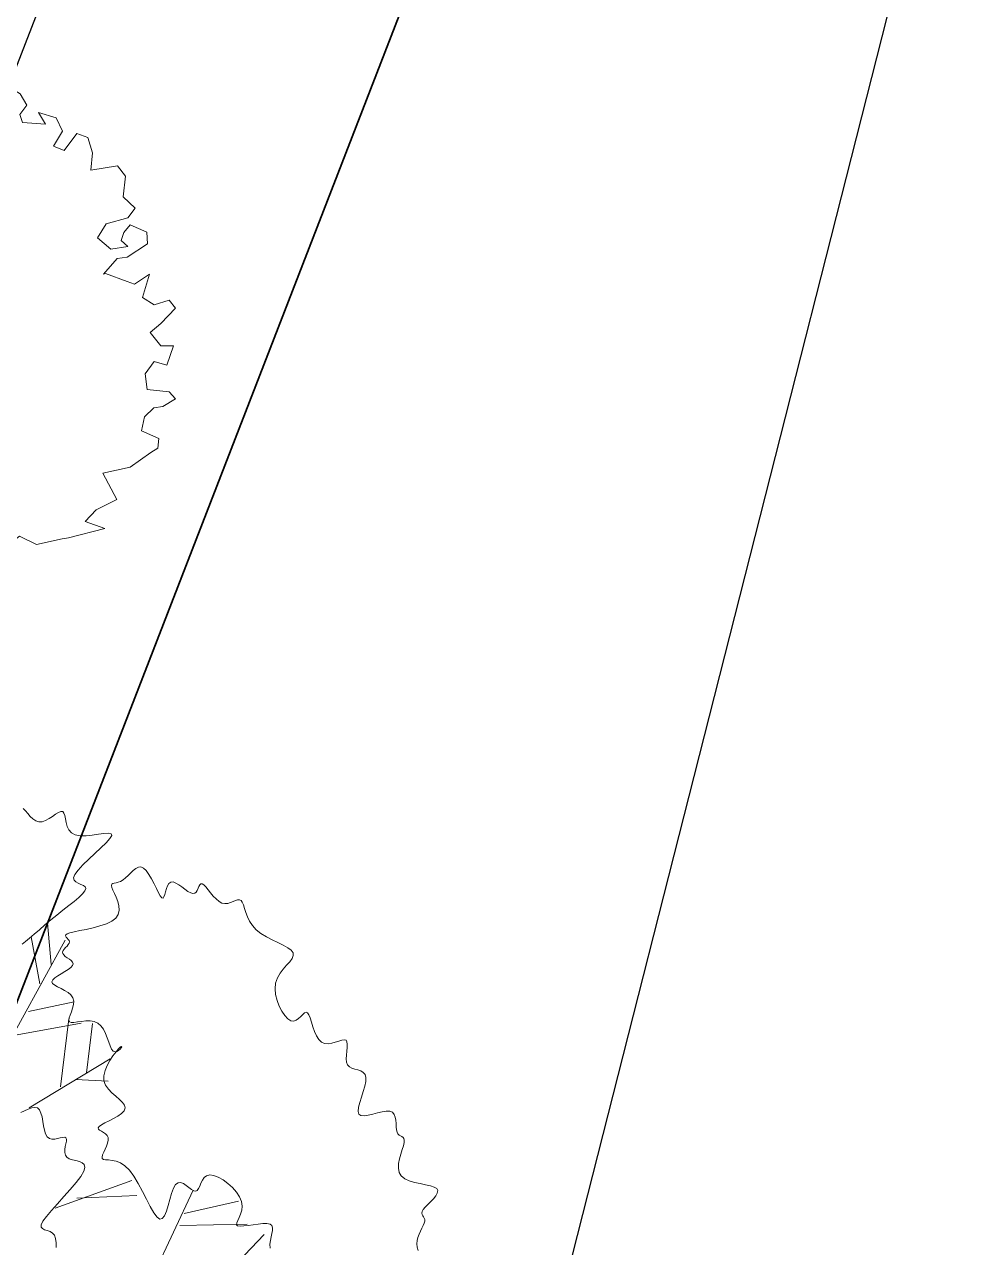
# Model space of a CAD drawing. Extents: x 2080 to 102394, y 2071 to 93424.
# Drawn here: x 83767.3 to 83970.6, y 81726.4 to 81986.3 of the extents above; entities that cross this region are included whole.
import ezdxf

# ---------------------------------------------------------------- set-up
doc = ezdxf.new("R2010")
doc.units = 0
doc.header["$LTSCALE"] = 20
doc.header["$MEASUREMENT"] = 0
for name, color, linetype, lineweight in [('casuanut tree', 100, 'Continuous', 5), ('division', 13, 'Continuous', 18), ('Mango tree', 96, 'Continuous', 5), ('sappotta', 114, 'Continuous', 5)]:
    doc.layers.add(name, color=color, linetype=linetype, lineweight=lineweight)
doc.layers.add('patta duplicate', color=230, linetype='Continuous', plot=False)

# ---------------------------------------------------------------- blocks, each defined once
blk = doc.blocks.new('NEEM')
at = {"layer": 'sappotta', "linetype": 'Continuous'}
for p, q in [((-0.1911, 1.0989), (-0.2131, 1.0923)), ((-0.177, 1.0484), (-0.1911, 1.0989)), ((0.0031, 1.1323), (-0.083, 1.1274)), ((-0.083, 1.1274), (-0.0227, 1.0834)), ((0.0298, 1.0769), (0.0031, 1.1323)), ((0.1622, 1.1437), (0.1418, 1.1119)), ((0.1418, 1.1119), (0.2162, 1.072)), ((0.2828, 1.1298), (0.1622, 1.1437)), ((0.2671, 1.1233), (0.2828, 1.1298)), ((0.3509, 1.0158), (0.2671, 1.1233)), ((-0.2131, 1.0923), (-0.2421, 1.0068)), ((-0.0431, 1.0394), (-0.177, 1.0484)), ((-0.0227, 1.0834), (-0.0431, 1.0394)), ((0.1144, 1.0427), (0.0298, 1.0769)), ((0.2162, 1.072), (0.1144, 1.0427)), ((0.4207, 1.063), (0.3509, 1.0158)), ((0.4731, 1.0296), (0.4207, 1.063)), ((-0.3588, 1.0435), (-0.3956, 1.0158)), ((-0.3956, 1.0158), (-0.3455, 1.0109)), ((-0.3455, 1.0109), (-0.34, 1.0386)), ((-0.2421, 1.0068), (-0.2303, 0.9351)), ((0.5006, 0.9816), (0.4731, 1.0296)), ((-0.517, 0.9628), (-0.6142, 0.9009)), ((-0.5209, 0.9449), (-0.5209, 0.9449)), ((-0.4489, 0.9131), (-0.5209, 0.9449)), ((0.4716, 0.9417), (0.5006, 0.9816)), ((0.4825, 0.9083), (0.4716, 0.9417)), ((0.5515, 0.9498), (0.5813, 0.9001)), ((0.6267, 0.9278), (0.5515, 0.9498)), ((-0.6142, 0.9009), (-0.5891, 0.87)), ((-0.4935, 0.8838), (-0.4489, 0.9131)), ((-0.3196, 0.9058), (-0.4152, 0.8838)), ((-0.2303, 0.9351), (-0.3196, 0.9058)), ((-0.1081, 0.9221), (-0.177, 0.8716)), ((-0.0274, 0.9083), (-0.1081, 0.9221)), ((-0.0345, 0.839), (-0.0274, 0.9083)), ((0.5813, 0.9001), (0.4825, 0.9083)), ((0.6541, 0.87), (0.6267, 0.9278)), ((-0.5891, 0.87), (-0.4935, 0.8838)), ((-0.4152, 0.8838), (-0.459, 0.839)), ((-0.459, 0.839), (-0.3032, 0.8374)), ((-0.3032, 0.8374), (-0.3611, 0.7616)), ((-0.177, 0.8716), (-0.1394, 0.8089)), ((-0.0674, 0.7796), (-0.0345, 0.839)), ((0.6157, 0.8064), (0.6541, 0.87)), ((0.7152, 0.8602), (0.6604, 0.7877)), ((0.7622, 0.8439), (0.7152, 0.8602)), ((0.7826, 0.7787), (0.7622, 0.8439)), ((-0.7168, 0.7893), (-0.7489, 0.7739)), ((-0.6886, 0.7722), (-0.7168, 0.7893)), ((-0.1394, 0.8089), (-0.0674, 0.7796)), ((0.6604, 0.7877), (0.6157, 0.8064)), ((-0.7826, 0.7567), (-0.8304, 0.7291)), ((-0.7489, 0.7739), (-0.7826, 0.7567)), ((-0.6384, 0.7576), (-0.6886, 0.7722)), ((-0.5985, 0.672), (-0.6384, 0.7576)), ((-0.5335, 0.7763), (-0.5617, 0.6989)), ((-0.452, 0.7502), (-0.5335, 0.7763)), ((-0.3611, 0.7616), (-0.452, 0.7502)), ((0.7755, 0.7038), (0.7826, 0.7787)), ((-0.8178, 0.6924), (-0.8499, 0.6378)), ((-0.8304, 0.7291), (-0.8264, 0.7144)), ((-0.8264, 0.7144), (-0.8178, 0.6924)), ((-0.5617, 0.6989), (-0.5985, 0.672)), ((0.8883, 0.7225), (0.7755, 0.7038)), ((0.9236, 0.6785), (0.8883, 0.7225)), ((-0.8499, 0.6378), (-0.8922, 0.6126)), ((0.9126, 0.5906), (0.9236, 0.6785)), ((-0.8922, 0.6126), (-0.9228, 0.5938)), ((-0.9228, 0.5938), (-0.8946, 0.5547)), ((0.9643, 0.5409), (0.9126, 0.5906)), ((-0.8946, 0.5547), (-0.868, 0.5401)), ((-0.868, 0.5401), (-0.8178, 0.5173)), ((0.9338, 0.5002), (0.9643, 0.5409)), ((-0.8178, 0.5173), (-0.752, 0.4399)), ((0.8037, 0.4146), (0.8398, 0.4749)), ((0.8398, 0.4749), (0.9338, 0.5002)), ((0.9424, 0.4708), (0.9165, 0.4374)), ((1.0137, 0.4391), (0.9424, 0.4708)), ((-0.752, 0.4399), (-0.7348, 0.3943)), ((0.9165, 0.4374), (0.904, 0.404)), ((1.0176, 0.3886), (1.0137, 0.4391)), ((-0.9079, 0.3723), (-0.9345, 0.3454)), ((-0.8695, 0.3894), (-0.9079, 0.3723)), ((-0.846, 0.3861), (-0.8695, 0.3894)), ((-0.821, 0.3674), (-0.846, 0.3861)), ((-0.7881, 0.3592), (-0.821, 0.3674)), ((-0.7348, 0.3943), (-0.7567, 0.3609)), ((0.8601, 0.3666), (0.8037, 0.4146)), ((0.933, 0.378), (0.8601, 0.3666)), ((0.904, 0.404), (0.933, 0.378)), ((0.9298, 0.3315), (1.0176, 0.3886)), ((-0.9604, 0.3657), (-0.9941, 0.3095)), ((-0.9345, 0.3454), (-0.9604, 0.3657)), ((-0.7567, 0.3609), (-0.7881, 0.3592)), ((0.8288, 0.259), (0.8875, 0.3258)), ((0.8875, 0.3258), (0.9298, 0.3315)), ((-0.9941, 0.3095), (-0.9612, 0.2745)), ((-0.9612, 0.2745), (-0.9776, 0.2289)), ((0.8382, 0.2623), (0.8288, 0.259)), ((0.9306, 0.2281), (0.8382, 0.2623)), ((-0.9776, 0.2289), (-1.0231, 0.2077)), ((0.962, 0.2175), (0.9306, 0.2281)), ((1.0254, 0.259), (0.962, 0.2175)), ((0.9964, 0.1597), (1.0254, 0.259)), ((-1.0231, 0.2077), (-1.0622, 0.1825)), ((-1.0622, 0.1825), (-1.0199, 0.1621)), ((-1.0199, 0.1621), (-1.0489, 0.0839)), ((1.0458, 0.1287), (0.9964, 0.1597)), ((1.1092, 0.1491), (1.0458, 0.1287)), ((1.074, 0.0489), (1.1374, 0.114)), ((1.1374, 0.114), (1.1092, 0.1491)), ((-1.0489, 0.0839), (-1.0168, 0.0595)), ((-1.0168, 0.0595), (-0.991, -0.0024)), ((0.0196, 0.0407), (-0.0094, 0.0244)), ((-0.0094, 0.0244), (0, 0)), ((0, 0), (0.0141, 0.0114)), ((0.0141, 0.0114), (0.0274, 0.031)), ((1.0286, 0.0106), (1.074, 0.0489)), ((1.074, -0.0472), (1.0286, 0.0106)), ((-0.991, -0.0024), (-1.0481, -0.0619)), ((1.1288, -0.0472), (1.074, -0.0472)), ((1.0998, -0.1287), (1.1288, -0.0472)), ((-1.0975, -0.0774), (-1.0983, -0.1401)), ((-1.0481, -0.0619), (-1.0975, -0.0774)), ((-1.0983, -0.1401), (-1.0442, -0.1727)), ((1.0074, -0.1662), (1.0458, -0.114)), ((1.0458, -0.114), (1.0998, -0.1287)), ((-1.0442, -0.1727), (-1.0066, -0.1849)), ((-1.0066, -0.1849), (-0.9917, -0.2436)), ((-0.9917, -0.2436), (-0.9369, -0.1979)), ((-0.9369, -0.1979), (-0.9298, -0.2134)), ((1.016, -0.2338), (1.0074, -0.1662)), ((-0.9298, -0.2134), (-0.9024, -0.3177)), ((1.11, -0.2427), (1.016, -0.2338)), ((1.1367, -0.2729), (1.11, -0.2427)), ((1.0043, -0.3495), (1.045, -0.3112)), ((1.045, -0.3112), (1.0834, -0.3063)), ((1.0834, -0.3063), (1.1367, -0.2729)), ((-1.0246, -0.325), (-1.0521, -0.378)), ((-0.9526, -0.3364), (-1.0246, -0.325)), ((-0.9024, -0.3177), (-0.9526, -0.3364)), ((-0.8484, -0.4114), (-0.8374, -0.3552)), ((-0.8374, -0.3552), (-0.8029, -0.3828)), ((0.9917, -0.4105), (1.0043, -0.3495)), ((-1.0521, -0.378), (-0.9816, -0.4708)), ((-0.8883, -0.4456), (-0.8484, -0.4114)), ((-0.8029, -0.3828), (-0.8029, -0.4521)), ((1.0662, -0.4431), (0.9917, -0.4105)), ((-0.9103, -0.5156), (-0.8883, -0.4456)), ((-0.8029, -0.4521), (-0.8531, -0.5759)), ((1.0615, -0.4839), (1.0662, -0.4431)), ((-0.9816, -0.4708), (-0.9103, -0.5156)), ((0.9432, -0.5653), (1.0317, -0.5026)), ((1.0317, -0.5026), (1.0615, -0.4839)), ((0.8264, -0.5914), (0.9432, -0.5653)), ((-0.8531, -0.5759), (-0.7967, -0.6191)), ((-0.7967, -0.6191), (-0.7661, -0.668)), ((0.8868, -0.7038), (0.8264, -0.5914)), ((-0.7661, -0.668), (-0.8445, -0.7103)), ((-0.8445, -0.7103), (-0.8523, -0.7698)), ((0.7975, -0.747), (0.8868, -0.7038)), ((-0.8523, -0.7698), (-0.7575, -0.8382)), ((0.7512, -0.7967), (0.7975, -0.747)), ((-0.676, -0.8358), (-0.6486, -0.791)), ((-0.6753, -0.9123), (-0.676, -0.8358)), ((-0.6486, -0.791), (-0.582, -0.8203)), ((-0.582, -0.8203), (-0.5343, -0.8806)), ((0.68, -0.8667), (0.8343, -0.8276)), ((0.8343, -0.8276), (0.7512, -0.7967)), ((-0.7575, -0.8382), (-0.6753, -0.9123)), ((-0.5343, -0.8806), (-0.5538, -1.0247)), ((0.3267, -0.9319), (0.3909, -0.8789)), ((0.3909, -0.8789), (0.423, -0.8968)), ((0.423, -0.8968), (0.47, -0.8602)), ((0.47, -0.8602), (0.5429, -0.896)), ((0.5429, -0.896), (0.6518, -0.8708)), ((0.6518, -0.8708), (0.68, -0.8667)), ((-0.4011, -0.9547), (-0.3016, -0.9074)), ((-0.3016, -0.9074), (-0.2859, -0.9262)), ((-0.2859, -0.9262), (-0.1966, -0.9856)), ((0.2867, -0.9824), (0.3267, -0.9319)), ((-0.4857, -1.015), (-0.4128, -0.9881)), ((-0.4128, -0.9881), (-0.4011, -0.9547)), ((-0.1966, -0.9856), (-0.1575, -0.9685)), ((-0.1575, -0.9685), (-0.0783, -1.0492)), ((-0.0783, -1.0492), (-0.0063, -0.9604)), ((-0.0063, -0.9604), (0.0063, -1.0174)), ((0.3235, -1.0459), (0.2867, -0.9824)), ((-0.5538, -1.0247), (-0.4857, -1.015)), ((0.0063, -1.0174), (0.1394, -1.0255)), ((0.1394, -1.0255), (0.2358, -1.1152)), ((0.2358, -1.1152), (0.3141, -1.0964)), ((0.3141, -1.0964), (0.3235, -1.0459))]:
    blk.add_line(p, q, dxfattribs=at)
blk = doc.blocks.new('tr')
at = {"layer": 'casuanut tree'}
for p, q in [((0.3967, 0.5272), (0.4084, 0.6077)), ((0.3673, 0.4958), (0.3712, 0.588)), ((0.2285, 0.3375), (0.4338, 0.5671)), ((0.3339, 0.4487), (0.4241, 0.4468)), ((0.2947, 0.4095), (0.428, 0.4036)), ((0.3614, 0.2918), (0.4065, 0.4173)), ((0.4163, 0.3075), (0.4496, 0.3977)), ((0.2928, 0.2663), (0.4673, 0.3232)), ((0.3928, 0.2996), (0.4535, 0.282)), ((0.298, 0.0656), (0.455, 0.0838)), ((0.3433, 0.0747), (0.458, 0.0536)), ((0.445, -0.1163), (0.5666, 0.0392)), ((0.526, -0.0217), (0.6544, -0.0487)), ((0.5395, -0.0014), (0.6476, -0.0014)), ((0.6206, -0.1163), (0.6814, -0.0758))]:
    blk.add_line(p, q, dxfattribs=at)
for points in [[(0.3512, 0.5786), (0.3586, 0.5818), (0.3677, 0.5862), (0.3782, 0.5918), (0.3898, 0.5981), (0.4024, 0.6048), (0.4157, 0.6116), (0.4293, 0.6182), (0.4429, 0.6246), (0.4559, 0.6308), (0.4679, 0.6365), (0.4783, 0.6419), (0.4868, 0.6469), (0.4927, 0.6515), (0.4956, 0.6555), (0.4953, 0.6591), (0.4925, 0.6624), (0.4883, 0.6655), (0.4837, 0.6688), (0.4796, 0.6724), (0.4771, 0.6765), (0.4772, 0.6813), (0.481, 0.6871), (0.489, 0.694), (0.5004, 0.7016), (0.5139, 0.7097), (0.5281, 0.7179), (0.5419, 0.7259), (0.554, 0.7332), (0.563, 0.7396), (0.5677, 0.7446), (0.5672, 0.748), (0.5622, 0.7502), (0.5538, 0.7516), (0.5431, 0.7526), (0.5311, 0.7536), (0.5191, 0.7552), (0.508, 0.7576), (0.499, 0.7615), (0.4929, 0.7669), (0.4893, 0.7737), (0.4876, 0.7811), (0.4872, 0.7888), (0.4874, 0.7962), (0.4876, 0.8027), (0.4872, 0.8078), (0.4855, 0.811), (0.4821, 0.812), (0.4771, 0.8112), (0.471, 0.8092), (0.4641, 0.8065), (0.4568, 0.8039), (0.4494, 0.8019), (0.4423, 0.801), (0.4359, 0.802), (0.4305, 0.8053), (0.426, 0.8102), (0.4221, 0.8163), (0.4186, 0.8227), (0.4155, 0.8289), (0.4124, 0.8342)], [(0.966, -0.1733), (0.9656, -0.1667), (0.9663, -0.1603), (0.9682, -0.1541), (0.9711, -0.1483), (0.9747, -0.1428), (0.9787, -0.1376), (0.9826, -0.1328), (0.9862, -0.1284), (0.9892, -0.1244), (0.991, -0.1208), (0.9917, -0.1177), (0.9914, -0.1148), (0.9906, -0.1121), (0.9896, -0.1096), (0.989, -0.107), (0.9891, -0.1044), (0.9904, -0.1015), (0.9933, -0.0983), (0.998, -0.0947), (1.004, -0.0908), (1.0106, -0.0866), (1.0171, -0.0822), (1.0228, -0.0778), (1.027, -0.0733), (1.0291, -0.0688), (1.0282, -0.0645), (1.024, -0.0604), (1.0171, -0.0563), (1.0083, -0.0521), (0.9985, -0.0477), (0.9885, -0.043), (0.9793, -0.0377), (0.9716, -0.0318), (0.9663, -0.0251), (0.964, -0.0175), (0.9644, -0.0092), (0.9667, -0.0006), (0.9705, 0.008), (0.975, 0.0164), (0.9796, 0.0242), (0.9836, 0.0312), (0.9865, 0.0369), (0.9878, 0.0413), (0.9877, 0.0446), (0.9865, 0.047), (0.9846, 0.049), (0.9824, 0.0509), (0.9802, 0.0531), (0.9785, 0.0558), (0.9775, 0.0595), (0.9776, 0.0642), (0.9784, 0.0699), (0.9795, 0.0762), (0.9803, 0.0826), (0.9806, 0.0887), (0.9798, 0.0943), (0.9774, 0.099), (0.973, 0.1023), (0.9664, 0.104), (0.9582, 0.1046), (0.9489, 0.1045), (0.9394, 0.1041), (0.9304, 0.104), (0.9225, 0.1046), (0.9166, 0.1065), (0.9134, 0.1102), (0.9132, 0.1158), (0.9157, 0.1232), (0.92, 0.1319), (0.9255, 0.1413), (0.9312, 0.151), (0.9365, 0.1604), (0.9405, 0.1691), (0.9426, 0.1766), (0.9422, 0.1826), (0.9396, 0.1873), (0.9355, 0.191), (0.9305, 0.1941), (0.9252, 0.197), (0.9201, 0.2001), (0.916, 0.2037), (0.9134, 0.2082), (0.9126, 0.2138), (0.9135, 0.2203), (0.9154, 0.2273), (0.9177, 0.2344), (0.92, 0.2411), (0.9217, 0.2472), (0.9223, 0.2521), (0.9212, 0.2555), (0.9181, 0.2572), (0.9132, 0.2575), (0.9071, 0.2571), (0.9001, 0.2564), (0.8929, 0.256), (0.8858, 0.2565), (0.8793, 0.2584), (0.8739, 0.2623), (0.87, 0.2685), (0.8674, 0.2766), (0.8657, 0.2858), (0.8647, 0.2954), (0.8639, 0.3047), (0.8632, 0.3131), (0.8621, 0.3199), (0.8604, 0.3243), (0.8579, 0.3258), (0.8545, 0.3251), (0.8505, 0.3229), (0.8459, 0.3199), (0.841, 0.317), (0.8359, 0.3149), (0.8307, 0.3144), (0.8255, 0.3164), (0.8206, 0.3212), (0.8162, 0.3287), (0.8124, 0.3381), (0.8096, 0.3489), (0.8081, 0.3605), (0.808, 0.3723), (0.8096, 0.3837), (0.8131, 0.3941), (0.8188, 0.4031), (0.8259, 0.4107), (0.8338, 0.4173), (0.8417, 0.4231), (0.849, 0.4284), (0.8548, 0.4334), (0.8585, 0.4384), (0.8593, 0.4437), (0.8568, 0.4495), (0.8514, 0.4557), (0.8439, 0.4625), (0.835, 0.4698), (0.8253, 0.4775), (0.8158, 0.4857), (0.807, 0.4943), (0.7996, 0.5034), (0.7943, 0.5129), (0.7908, 0.5225), (0.7887, 0.5318), (0.7875, 0.5407), (0.7869, 0.5489), (0.7863, 0.5559), (0.7855, 0.5615), (0.7839, 0.5654), (0.7812, 0.5674), (0.7776, 0.568), (0.7732, 0.5676), (0.7682, 0.5667), (0.7629, 0.5658), (0.7574, 0.5656), (0.752, 0.5664), (0.7467, 0.5688), (0.7419, 0.5731), (0.7374, 0.579), (0.7333, 0.5858), (0.7295, 0.593), (0.7261, 0.6), (0.723, 0.6062), (0.7201, 0.611), (0.7174, 0.6139), (0.715, 0.6144), (0.7127, 0.613), (0.7104, 0.6103), (0.708, 0.607), (0.7055, 0.6035), (0.7027, 0.6007), (0.6996, 0.599), (0.696, 0.5992), (0.692, 0.6016), (0.6875, 0.6057), (0.6828, 0.611), (0.6779, 0.6167), (0.6729, 0.6222), (0.668, 0.6268), (0.6633, 0.6299), (0.6589, 0.6308), (0.6549, 0.629), (0.6512, 0.6253), (0.6479, 0.6203), (0.645, 0.6148), (0.6422, 0.6098), (0.6397, 0.6059), (0.6374, 0.604), (0.6352, 0.6048), (0.6332, 0.609), (0.6311, 0.616), (0.629, 0.6249), (0.6267, 0.6348), (0.6241, 0.6451), (0.6212, 0.6548), (0.6178, 0.663), (0.6139, 0.6691), (0.6093, 0.6723), (0.6043, 0.673), (0.5989, 0.6717), (0.5932, 0.6691), (0.5873, 0.6656), (0.5814, 0.6618), (0.5756, 0.6583), (0.5699, 0.6555), (0.5646, 0.654), (0.5597, 0.6535), (0.5554, 0.6535), (0.5516, 0.6536), (0.5487, 0.6533), (0.5465, 0.6524), (0.5453, 0.6502), (0.5452, 0.6465), (0.5461, 0.641), (0.5476, 0.6339), (0.5492, 0.6258), (0.5504, 0.6171), (0.5505, 0.6084), (0.5491, 0.6001), (0.5456, 0.5927), (0.5395, 0.5868), (0.5305, 0.5826), (0.5191, 0.58), (0.5061, 0.5787), (0.4924, 0.5782), (0.4787, 0.5783), (0.4659, 0.5787), (0.4548, 0.579), (0.4461, 0.5789), (0.4404, 0.5781), (0.4375, 0.5768), (0.4365, 0.5749), (0.4371, 0.5726), (0.4385, 0.57), (0.4401, 0.5674), (0.4413, 0.5646), (0.4416, 0.562), (0.4404, 0.5596), (0.4381, 0.5573), (0.4351, 0.5551), (0.4317, 0.5529), (0.4285, 0.5506), (0.4257, 0.5482), (0.424, 0.5457), (0.4236, 0.5429), (0.4248, 0.5398), (0.4273, 0.5364), (0.4304, 0.5329), (0.4337, 0.5293), (0.4366, 0.5258), (0.4384, 0.5223), (0.4388, 0.5189), (0.4371, 0.5158), (0.4329, 0.513), (0.4269, 0.5104), (0.4196, 0.508), (0.4119, 0.5055), (0.4044, 0.5031), (0.398, 0.5004), (0.3932, 0.4976), (0.3909, 0.4944), (0.3915, 0.4908), (0.3946, 0.4868), (0.3994, 0.4824), (0.4051, 0.4776), (0.4112, 0.4725), (0.4167, 0.467), (0.4211, 0.4611), (0.4236, 0.455), (0.4236, 0.4485), (0.4217, 0.4419), (0.4185, 0.4354), (0.4147, 0.4292), (0.4109, 0.4234), (0.4079, 0.4184), (0.4062, 0.4142), (0.4067, 0.411), (0.4096, 0.4091), (0.4148, 0.4079), (0.4215, 0.4073), (0.4293, 0.4067), (0.4376, 0.4057), (0.4458, 0.4039), (0.4533, 0.4009), (0.4596, 0.3964), (0.4642, 0.39), (0.4675, 0.3821), (0.4696, 0.3734), (0.471, 0.3644), (0.472, 0.3556), (0.4731, 0.3477), (0.4744, 0.3412), (0.4765, 0.3367), (0.4795, 0.3344), (0.4831, 0.3342), (0.4868, 0.3353), (0.4903, 0.3372), (0.493, 0.3393), (0.4945, 0.3411), (0.4944, 0.3419), (0.4922, 0.3412), (0.4877, 0.3385), (0.4814, 0.3339), (0.474, 0.3279), (0.4662, 0.3206), (0.4588, 0.3123), (0.4525, 0.3034), (0.448, 0.2942), (0.4461, 0.2848), (0.4472, 0.2756), (0.4506, 0.2668), (0.4557, 0.2582), (0.4614, 0.2502), (0.467, 0.2426), (0.4716, 0.2357), (0.4743, 0.2294), (0.4742, 0.224), (0.4709, 0.2193), (0.4648, 0.2154), (0.4568, 0.212), (0.4476, 0.2092), (0.4382, 0.2067), (0.4294, 0.2045), (0.422, 0.2024), (0.4168, 0.2003), (0.4144, 0.1981), (0.4145, 0.1958), (0.4163, 0.1933), (0.4192, 0.1904), (0.4226, 0.1873), (0.4258, 0.1838), (0.4282, 0.1799), (0.4292, 0.1755), (0.4282, 0.1706), (0.4257, 0.1654), (0.4222, 0.1601), (0.4182, 0.1548), (0.4144, 0.1498), (0.4111, 0.1452), (0.4092, 0.1414), (0.4089, 0.1383), (0.4109, 0.1362), (0.4147, 0.1346), (0.4201, 0.133), (0.4265, 0.1307), (0.4337, 0.1273), (0.4411, 0.1222), (0.4484, 0.1148), (0.4551, 0.1045), (0.461, 0.0912), (0.4661, 0.0756), (0.4706, 0.0589), (0.4748, 0.0423), (0.4787, 0.0268), (0.4826, 0.0136), (0.4867, 0.0038), (0.4911, -0.0014), (0.496, -0.0013), (0.5013, 0.0033), (0.507, 0.0112), (0.5128, 0.0211), (0.5187, 0.0319), (0.5247, 0.0423), (0.5305, 0.0512), (0.5362, 0.0572), (0.5415, 0.0596), (0.5465, 0.0588), (0.5513, 0.0557), (0.5557, 0.0511), (0.5599, 0.046), (0.5639, 0.0412), (0.5676, 0.0375), (0.5711, 0.0358), (0.5744, 0.0367), (0.5776, 0.0397), (0.581, 0.044), (0.5846, 0.049), (0.5886, 0.0539), (0.5932, 0.058), (0.5986, 0.0604), (0.6048, 0.0606), (0.612, 0.0579), (0.6199, 0.0526), (0.6278, 0.0453), (0.6354, 0.0365), (0.6422, 0.0267), (0.6478, 0.0164), (0.6516, 0.0061), (0.6533, -0.0037), (0.6525, -0.0124), (0.6498, -0.0202), (0.646, -0.027), (0.6417, -0.0328), (0.6378, -0.0378), (0.6349, -0.0418), (0.6338, -0.0451), (0.6352, -0.0476), (0.6397, -0.0494), (0.6467, -0.0506), (0.6553, -0.0516), (0.6649, -0.0524), (0.6747, -0.0533), (0.6839, -0.0546), (0.6916, -0.0563), (0.6972, -0.0589), (0.7, -0.0623), (0.7005, -0.0665), (0.6992, -0.0715), (0.6967, -0.0772), (0.6937, -0.0833), (0.6907, -0.0899), (0.6883, -0.0968), (0.687, -0.1039)], [(0.2831, -0.0096), (0.2848, -0.0004), (0.2857, 0.0077), (0.2851, 0.0144), (0.2824, 0.0195), (0.2782, 0.0234), (0.2734, 0.0265), (0.2687, 0.0293), (0.2652, 0.0322), (0.2635, 0.0356), (0.2646, 0.04), (0.2693, 0.0459), (0.2781, 0.0536), (0.2902, 0.0627), (0.3044, 0.0727), (0.3197, 0.0834), (0.3349, 0.0941), (0.3488, 0.1046), (0.3603, 0.1142), (0.3684, 0.1226), (0.3721, 0.1294), (0.3721, 0.1348), (0.3692, 0.1392), (0.3643, 0.1428), (0.3583, 0.1461), (0.3521, 0.1492), (0.3465, 0.1525), (0.3425, 0.1564), (0.3407, 0.161), (0.3407, 0.1661), (0.3421, 0.1716), (0.3442, 0.1771), (0.3465, 0.1823), (0.3485, 0.1869), (0.3496, 0.1908), (0.3493, 0.1935), (0.3471, 0.195), (0.3433, 0.1956), (0.3385, 0.1957), (0.3331, 0.1957), (0.3275, 0.196), (0.3222, 0.1972), (0.3176, 0.1996), (0.3143, 0.2037), (0.3126, 0.2097), (0.312, 0.2173), (0.3123, 0.2258), (0.3128, 0.2347), (0.3132, 0.2433), (0.3129, 0.2512), (0.3116, 0.2577), (0.3087, 0.2623), (0.304, 0.2645), (0.2978, 0.2649), (0.2906, 0.264), (0.283, 0.2626), (0.2754, 0.2612)]]:
    blk.add_lwpolyline(points, dxfattribs=at)

msp = doc.modelspace()

# ---------------------------------------------------------------- linework, layer by layer
at = {"linetype": 'Continuous', "ltscale": 0.5}
msp.add_lwpolyline([(83970.077, 82512.157), (83835.635, 82158.13), (83502.571, 81299.078), (83436.376, 81116.814), (83244.967, 80388.536)], dxfattribs=at)
at = {"layer": 'division', "lineweight": 35, "ltscale": 0.25}
msp.add_lwpolyline([(84037.387, 82486.597), (83902.856, 82132.336), (83569.982, 81273.772), (83505.175, 81095.33), (83314.926, 80371.463), (84552.02, 80276.174)], dxfattribs=at)
at = {"layer": 'patta duplicate', "ltscale": 0.5}
msp.add_lwpolyline([(88450.657, 84067.151), (84127.797, 82684.315), (83540.963, 80377.169), (84337.551, 80292.694), (84338.201, 79890.512), (77189.571, 82827.244), (75365.053, 80162.878), (84737.949, 76793.335), (86791.228, 77204.942), (89065.024, 78174.595), (89006.283, 79510.343), (88948.024, 81170.116), (88450.657, 84067.151)], dxfattribs=at)

# ---------------------------------------------------------------- block references
at = {"layer": 'casuanut tree', "linetype": 'Continuous', "xscale": 109.6230198063981, "yscale": 109.6230198064004, "zscale": 109.6230198064017, "rotation": 13.01607038380046}
msp.add_blockref('tr', (83743.595, 81720.416), dxfattribs=at)
at = {"layer": 'Mango tree', "linetype": 'Continuous', "xscale": 49.73619491429417, "yscale": 49.73619491435238, "zscale": 49.7361949140131}
msp.add_blockref('NEEM', (83742.871, 81920.334), dxfattribs=at)

doc.saveas('drawing.dxf')
